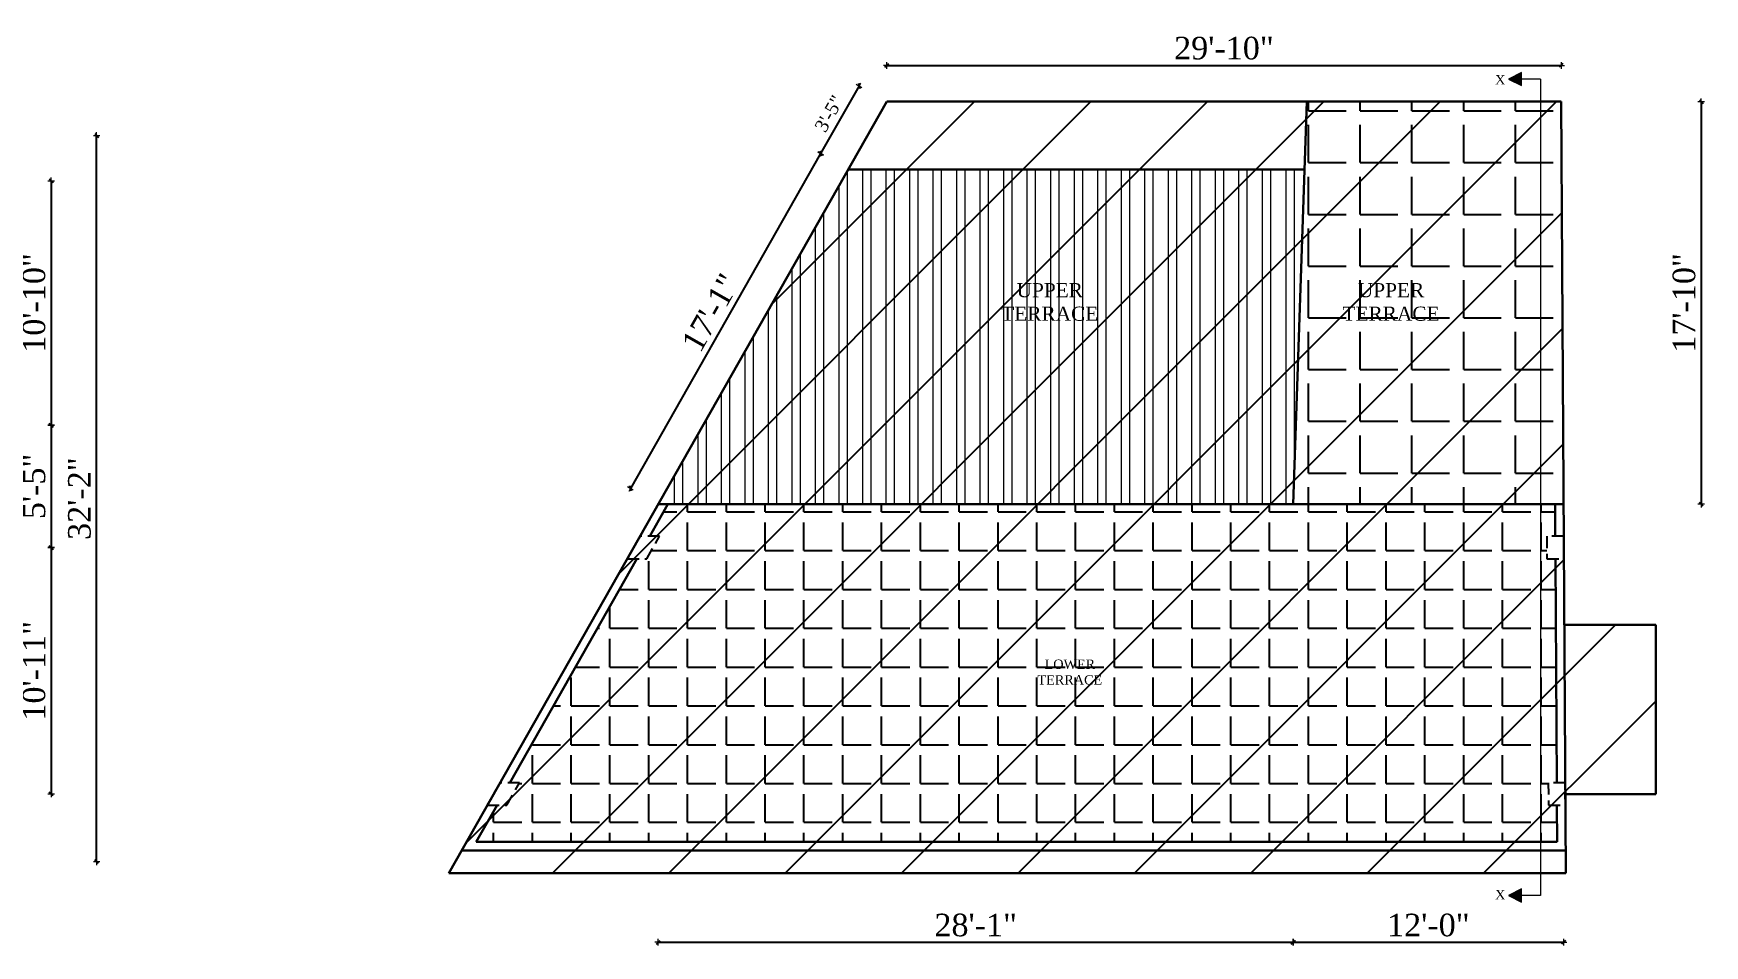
# Model space of a CAD drawing. Header units: inches. Extents: x 2 to 197762, y -33236 to 9.
# Drawn here: x 36714 to 37602, y -14812 to -14327 of the extents above; entities that cross this region are included whole.
import ezdxf

# ---------------------------------------------------------------- set-up
doc = ezdxf.new("R2010")
doc.units = ezdxf.units.IN
doc.header["$LTSCALE"] = 5
doc.header["$MEASUREMENT"] = 0
doc.linetypes.add('HIDDEN', pattern=[0.375, 0.25, -0.125])
doc.layers.add('A-WALL', color=7, linetype='Continuous', lineweight=9)
doc.layers.add('Dimension', color=7, linetype='Continuous', lineweight=18)
doc.layers.add('dim line', color=7, linetype='Continuous', lineweight=15, true_color=0xfab2b2)
doc.layers.add('TEXT', color=6, linetype='Continuous')
doc.layers.add('WALL', color=7, linetype='Continuous')
doc.styles.add('ordinary', font='times.ttf')
doc.dimstyles.new('Copy of 96', dxfattribs={"dimtxt": 7, "dimasz": 4, "dimexe": 0.5, "dimexo": 0.5, "dimgap": 3, "dimtad": 1, "dimdec": 1, "dimzin": 11, "dimdsep": 46, "dimlunit": 4, "dimtxsty": 'ordinary', "dimblk": 'OBLIQUE', "dimcen": 0.09, "dimse1": 1, "dimse2": 1, "dimclrt": 6, "dimazin": 0, "dimtfac": 1, "dimtdec": 1, "dimtix": 1, "dimtmove": 2, "dimatfit": 3, "dimldrblk": 'leader', "dimfxl": 0.5, "dimfxlon": 1, "dimtolj": 1, "dimtzin": 0, "dimarcsym": 0})

# ---------------------------------------------------------------- blocks, each defined once
blk = doc.blocks.new('x-x')
at = {"ltscale": 5}
for points in [[(11364.03, -701.52), (11364.03, -694.51), (11357.15, -698.09)], [(11364.03, -1135.52), (11364.03, -1128.51), (11357.15, -1132.09)]]:
    blk.add_hatch(color=256, dxfattribs=at).paths.add_polyline_path(points)
for p, q in [((11364.03, -694.51), (11357.15, -698.09)), ((11357.15, -698.09), (11364.03, -701.52)), ((11364.03, -701.52), (11364.03, -694.51)), ((11374.13, -698.09), (11364.03, -698.09)), ((11374.13, -698.09), (11374.13, -1132.09)), ((11364.03, -1128.51), (11357.15, -1132.09)), ((11357.15, -1132.09), (11364.03, -1135.52)), ((11364.03, -1135.52), (11364.03, -1128.51)), ((11374.13, -1132.09), (11364.03, -1132.09))]:
    blk.add_line(p, q, dxfattribs=at)
at = {"layer": 'A-WALL', "color": 1, "ltscale": 5}
blk.add_line((11374.13, -1120.09), (11374.13, -1132.09), dxfattribs=at)
at = {"layer": 'TEXT', "style": 'ordinary'}
for p in [(11350.08, -700.97), (11350.08, -1134.1)]:
    blk.add_text('X', height=5, dxfattribs=at).set_placement(p)
blk = doc.blocks.new('oblique')
at = {"color": 0, "lineweight": -2}
blk.add_line((0.25, 0.25), (-0.25, -0.25), dxfattribs=at)
at = {"layer": 'dim line', "lineweight": 9}
for p, q in [((-0.4375, 0), (0.4375, 0)), ((0, 0.4375), (0, -0.4375))]:
    blk.add_line(p, q, dxfattribs=at)
blk = doc.blocks.new('*D445')
at = {"layer": 'A-WALL', "color": 0, "lineweight": -2, "ltscale": 50, "transparency": 16777216}
blk.add_line((36723.23, -14405.59), (36723.23, -14535.59), dxfattribs=at)
at = {"layer": 'Defpoints', "color": 0, "ltscale": 50, "transparency": 16777216}
for p in [(36627.36, -14405.59), (36628.16, -14535.59), (36723.23, -14535.59)]:
    blk.add_point(p, dxfattribs=at)
at = {"layer": 'A-WALL', "color": 0, "lineweight": -2, "ltscale": 50, "transparency": 16777216, "xscale": 4, "yscale": 4, "zscale": 4}
for p, rotation in [((36723.23, -14405.59), 90), ((36723.23, -14535.59), 270)]:
    blk.add_blockref('oblique', p, dxfattribs=dict(at, rotation=rotation))
at = {"layer": 'A-WALL', "color": 6, "ltscale": 50, "transparency": 16777216, "insert": (36714.13, -14470.59), "char_height": 12, "attachment_point": 5, "rotation": 90, "style": 'ordinary'}
blk.add_mtext('\\A1;10\'-10"', dxfattribs=at)
blk = doc.blocks.new('_OBLIQUE')
at = {"color": 0, "linetype": 'ByBlock'}
blk.add_line((-0.5, -0.5), (0.5, 0.5), dxfattribs=at)
blk = doc.blocks.new('leader')
at = {"layer": 'Dimension'}
for p, q in [((0, -4.33), (0, 4.33)), ((-4.42, 0), (4.42, 0))]:
    blk.add_line(p, q, dxfattribs=at)
blk = doc.blocks.new('*D446')
at = {"layer": 'A-WALL', "color": 0, "lineweight": -2, "ltscale": 50, "transparency": 16777216}
blk.add_line((36723.23, -14535.59), (36723.23, -14600.59), dxfattribs=at)
at = {"layer": 'Defpoints', "color": 0, "ltscale": 50, "transparency": 16777216}
for p in [(36628.16, -14535.59), (36628.56, -14600.59), (36723.23, -14600.59)]:
    blk.add_point(p, dxfattribs=at)
at = {"layer": 'A-WALL', "color": 0, "lineweight": -2, "ltscale": 50, "transparency": 16777216, "xscale": 4, "yscale": 4, "zscale": 4}
for p, rotation in [((36723.23, -14535.59), 90), ((36723.23, -14600.59), 270)]:
    blk.add_blockref('oblique', p, dxfattribs=dict(at, rotation=rotation))
at = {"layer": 'A-WALL', "color": 6, "ltscale": 50, "transparency": 16777216, "insert": (36714.13, -14568.09), "char_height": 12, "attachment_point": 5, "rotation": 90, "style": 'ordinary'}
blk.add_mtext('\\A1;5\'-5"', dxfattribs=at)
blk = doc.blocks.new('*D447')
at = {"layer": 'A-WALL', "color": 0, "lineweight": -2, "ltscale": 50, "transparency": 16777216}
blk.add_line((36723.23, -14600.59), (36723.23, -14731.59), dxfattribs=at)
at = {"layer": 'Defpoints', "color": 0, "ltscale": 50, "transparency": 16777216}
for p in [(36628.56, -14600.59), (36629.36, -14731.59), (36723.23, -14731.59)]:
    blk.add_point(p, dxfattribs=at)
at = {"layer": 'A-WALL', "color": 0, "lineweight": -2, "ltscale": 50, "transparency": 16777216, "xscale": 4, "yscale": 4, "zscale": 4}
for p, rotation in [((36723.23, -14600.59), 90), ((36723.23, -14731.59), 270)]:
    blk.add_blockref('oblique', p, dxfattribs=dict(at, rotation=rotation))
at = {"layer": 'A-WALL', "color": 6, "ltscale": 50, "transparency": 16777216, "insert": (36714.13, -14666.09), "char_height": 12, "attachment_point": 5, "rotation": 90, "style": 'ordinary'}
blk.add_mtext('\\A1;10\'-11"', dxfattribs=at)
blk = doc.blocks.new('*D448')
at = {"layer": 'A-WALL', "color": 0, "lineweight": -2, "ltscale": 50, "transparency": 16777216}
blk.add_line((36747.39, -14767.59), (36747.39, -14381.59), dxfattribs=at)
at = {"layer": 'Defpoints', "color": 0, "ltscale": 50, "transparency": 16777216}
for p in [(36627.21, -14381.59), (36747.39, -14381.59), (36629.59, -14767.59)]:
    blk.add_point(p, dxfattribs=at)
at = {"layer": 'A-WALL', "color": 0, "lineweight": -2, "ltscale": 50, "transparency": 16777216, "xscale": 4, "yscale": 4, "zscale": 4}
for p, rotation in [((36747.39, -14381.59), 90), ((36747.39, -14767.59), 270)]:
    blk.add_blockref('oblique', p, dxfattribs=dict(at, rotation=rotation))
at = {"layer": 'A-WALL', "color": 6, "ltscale": 50, "transparency": 16777216, "insert": (36738.28, -14574.59), "char_height": 12, "attachment_point": 5, "rotation": 90, "style": 'ordinary'}
blk.add_mtext('\\A1;32\'-2"', dxfattribs=at)
blk = doc.blocks.new('*D494')
at = {"layer": 'A-WALL', "color": 0, "lineweight": -2, "ltscale": 50, "transparency": 16777216}
blk.add_line((37167.39, -14344.32), (37525.73, -14344.32), dxfattribs=at)
at = {"layer": 'Defpoints', "color": 0, "ltscale": 50, "transparency": 16777216}
for p in [(37525.73, -14344.32), (37167.39, -14363.59), (37525.73, -14363.59)]:
    blk.add_point(p, dxfattribs=at)
at = {"layer": 'A-WALL', "color": 0, "lineweight": -2, "ltscale": 50, "transparency": 16777216, "xscale": 4, "yscale": 4, "zscale": 4, "rotation": 180}
blk.add_blockref('oblique', (37167.39, -14344.32), dxfattribs=at)
at = {"layer": 'A-WALL', "color": 0, "lineweight": -2, "ltscale": 50, "transparency": 16777216, "xscale": 4, "yscale": 4, "zscale": 4}
blk.add_blockref('oblique', (37525.73, -14344.32), dxfattribs=at)
at = {"layer": 'A-WALL', "color": 6, "ltscale": 50, "transparency": 16777216, "insert": (37346.56, -14335.2), "char_height": 12, "attachment_point": 5, "style": 'ordinary'}
blk.add_mtext('\\A1;29\'-10"', dxfattribs=at)
blk = doc.blocks.new('*D495')
at = {"layer": 'A-WALL', "color": 0, "lineweight": -2, "ltscale": 50, "transparency": 16777216}
blk.add_line((37600.26, -14363.59), (37600.26, -14577.59), dxfattribs=at)
at = {"layer": 'Defpoints', "color": 0, "ltscale": 50, "transparency": 16777216}
for p in [(37525.73, -14363.59), (37527.05, -14577.59), (37600.26, -14577.59)]:
    blk.add_point(p, dxfattribs=at)
at = {"layer": 'A-WALL', "color": 0, "lineweight": -2, "ltscale": 50, "transparency": 16777216, "xscale": 4, "yscale": 4, "zscale": 4}
for p, rotation in [((37600.26, -14363.59), 90), ((37600.26, -14577.59), 270)]:
    blk.add_blockref('oblique', p, dxfattribs=dict(at, rotation=rotation))
at = {"layer": 'A-WALL', "color": 6, "ltscale": 50, "transparency": 16777216, "insert": (37591.14, -14470.59), "char_height": 12, "attachment_point": 5, "rotation": 90, "style": 'ordinary'}
blk.add_mtext('\\A1;17\'-10"', dxfattribs=at)
blk = doc.blocks.new('*D496')
at = {"layer": 'A-WALL', "color": 0, "lineweight": -2, "ltscale": 50, "transparency": 16777216}
blk.add_line((37152.62, -14355.2), (37132.18, -14391.2), dxfattribs=at)
at = {"layer": 'Defpoints', "color": 0, "ltscale": 50, "transparency": 16777216}
for p in [(37167.39, -14363.59), (37132.18, -14391.2), (37146.95, -14399.59)]:
    blk.add_point(p, dxfattribs=at)
at = {"layer": 'A-WALL', "color": 0, "lineweight": -2, "ltscale": 50, "transparency": 16777216, "xscale": 4, "yscale": 4, "zscale": 4}
for p, rotation in [((37152.62, -14355.2), 60.41148549426654), ((37132.18, -14391.2), 240.4114854942665)]:
    blk.add_blockref('oblique', p, dxfattribs=dict(at, rotation=rotation))
at = {"layer": 'A-WALL', "color": 6, "ltscale": 50, "transparency": 16777216, "insert": (37136.7, -14369.96), "char_height": 7, "attachment_point": 5, "rotation": 60.41149, "style": 'ordinary'}
blk.add_mtext('\\A1;3\'-5"', dxfattribs=at)
blk = doc.blocks.new('*D497')
at = {"layer": 'A-WALL', "color": 0, "lineweight": -2, "ltscale": 50, "transparency": 16777216}
blk.add_line((37132.18, -14391.2), (37031.11, -14569.2), dxfattribs=at)
at = {"layer": 'Defpoints', "color": 0, "ltscale": 50, "transparency": 16777216}
for p in [(37146.95, -14399.59), (37031.11, -14569.2), (37045.88, -14577.59)]:
    blk.add_point(p, dxfattribs=at)
at = {"layer": 'A-WALL', "color": 0, "lineweight": -2, "ltscale": 50, "transparency": 16777216, "xscale": 4, "yscale": 4, "zscale": 4}
for p, rotation in [((37132.18, -14391.2), 60.41148549434321), ((37031.11, -14569.2), 240.4114854943433)]:
    blk.add_blockref('oblique', p, dxfattribs=dict(at, rotation=rotation))
at = {"layer": 'A-WALL', "color": 6, "ltscale": 50, "transparency": 16777216, "insert": (37073.72, -14475.7), "char_height": 12, "attachment_point": 5, "rotation": 60.41149, "style": 'ordinary'}
blk.add_mtext('\\A1;17\'-1"', dxfattribs=at)
blk = doc.blocks.new('*D498')
at = {"layer": 'A-WALL', "color": 0, "lineweight": -2, "ltscale": 50, "transparency": 16777216}
blk.add_line((37045.88, -14810.4), (37383.36, -14810.4), dxfattribs=at)
at = {"layer": 'Defpoints', "color": 0, "ltscale": 50, "transparency": 16777216}
for p in [(37045.88, -14577.59), (37383.36, -14577.59), (37383.36, -14810.4)]:
    blk.add_point(p, dxfattribs=at)
at = {"layer": 'A-WALL', "color": 0, "lineweight": -2, "ltscale": 50, "transparency": 16777216, "xscale": 4, "yscale": 4, "zscale": 4, "rotation": 180}
blk.add_blockref('oblique', (37045.88, -14810.4), dxfattribs=at)
at = {"layer": 'A-WALL', "color": 0, "lineweight": -2, "ltscale": 50, "transparency": 16777216, "xscale": 4, "yscale": 4, "zscale": 4}
blk.add_blockref('oblique', (37383.36, -14810.4), dxfattribs=at)
at = {"layer": 'A-WALL', "color": 6, "ltscale": 50, "transparency": 16777216, "insert": (37214.62, -14801.29), "char_height": 12, "attachment_point": 5, "style": 'ordinary'}
blk.add_mtext('\\A1;28\'-1"', dxfattribs=at)
blk = doc.blocks.new('*D499')
at = {"layer": 'A-WALL', "color": 0, "lineweight": -2, "ltscale": 50, "transparency": 16777216}
blk.add_line((37383.36, -14810.4), (37527.05, -14810.4), dxfattribs=at)
at = {"layer": 'Defpoints', "color": 0, "ltscale": 50, "transparency": 16777216}
for p in [(37383.36, -14577.59), (37527.05, -14577.59), (37527.05, -14810.4)]:
    blk.add_point(p, dxfattribs=at)
at = {"layer": 'A-WALL', "color": 0, "lineweight": -2, "ltscale": 50, "transparency": 16777216, "xscale": 4, "yscale": 4, "zscale": 4, "rotation": 180}
blk.add_blockref('oblique', (37383.36, -14810.4), dxfattribs=at)
at = {"layer": 'A-WALL', "color": 0, "lineweight": -2, "ltscale": 50, "transparency": 16777216, "xscale": 4, "yscale": 4, "zscale": 4}
blk.add_blockref('oblique', (37527.05, -14810.4), dxfattribs=at)
at = {"layer": 'A-WALL', "color": 6, "ltscale": 50, "transparency": 16777216, "insert": (37455.21, -14801.29), "char_height": 12, "attachment_point": 5, "style": 'ordinary'}
blk.add_mtext('\\A1;12\'-0"', dxfattribs=at)

msp = doc.modelspace()

# ---------------------------------------------------------------- hatches: boundary and pattern name
at = {"layer": 'A-WALL', "ltscale": 5}
h = msp.add_hatch(dxfattribs=at)
h.set_pattern_fill('STEEL', color=254, scale=100, angle=45, style=0)
h.set_pattern_definition([(90, (23283.96, -13653.5), (-12.5, 3e-15), []), (90, (23279.54, -13649.08), (-12.5, 3e-15), [])])
h.paths.add_polyline_path([(37228.8, -14458.11), (37282.41, -14458.11), (37282.41, -14482.03), (37228.8, -14482.03)], flags=24)
h.paths.add_polyline_path([(37389.33, -14399.59), (37146.95, -14399.59), (37045.88, -14577.59), (37383.36, -14577.59)])
at = {"layer": 'WALL', "linetype": 'ByBlock', "ltscale": 5, "true_color": 0xf8991e}
h = msp.add_hatch(dxfattribs=at)
h.set_pattern_fill('ANSI31', color=30, scale=350)
h.set_pattern_definition([(45, (28671.218, -11460.087), (-30.93592, 30.93592), [])])
h.paths.add_polyline_path([(36934.59, -14773.59), (37167.39, -14363.59), (37525.84, -14363.59), (37527.44, -14641.59), (37576.03, -14641.59), (37576.03, -14731.59), (37528.03, -14731.59), (37528.25, -14773.59)])
h = msp.add_hatch(dxfattribs=at)
h.set_pattern_fill('ANGLE', color=30, scale=100)
h.set_pattern_definition([(0, (23283.96, -13653.5), (0, 27.5), [20, -7.5]), (90, (23283.96, -13653.5), (-27.5, 2e-15), [20, -7.5])])
h.paths.add_polyline_path([(37525.73, -14363.59), (37390.54, -14363.59), (37383.36, -14577.59), (37527.05, -14577.59)])
h.paths.add_polyline_path([(37408.23, -14484.26), (37462.43, -14484.26), (37462.43, -14455.74), (37408.23, -14455.74)], flags=24)
h = msp.add_hatch(dxfattribs=at)
h.set_pattern_fill('ANGLE', color=30, scale=75)
h.set_pattern_definition([(0, (23283.96, -13653.5), (0, 20.625), [15, -5.625]), (90, (23283.96, -13653.5), (-20.625, 1e-15), [15, -5.625])])
h.paths.add_polyline_path([(37039.77, -14606.59), (37034.59, -14606.59), (36967.02, -14725.59), (36972.2, -14725.59), (36965.38, -14737.59), (36960.21, -14737.59), (36949.13, -14757.09), (37523.65, -14757.09), (37523.53, -14737.59), (37519.03, -14737.59), (37518.96, -14725.59), (37523.46, -14725.59), (37522.73, -14606.59), (37518.23, -14606.59), (37518.15, -14594.59), (37522.65, -14594.59), (37522.55, -14577.59), (37051.06, -14577.59), (37041.4, -14594.59), (37046.58, -14594.59)])
h.paths.add_polyline_path([(37246.79, -14658.82), (37282.53, -14658.82), (37282.53, -14674.77), (37246.79, -14674.76)], flags=24)

# ---------------------------------------------------------------- linework, layer by layer
at = {"layer": 'A-WALL', "lineweight": 30}
for p, q in [((36934.59, -14773.59), (37167.39, -14363.59)), ((37525.73, -14363.59), (37167.39, -14363.59)), ((37390.54, -14363.59), (37383.36, -14577.59)), ((37528.25, -14773.59), (37525.73, -14363.59)), ((37146.95, -14399.59), (37389.33, -14399.59)), ((37041.4, -14594.59), (37051.06, -14577.59)), ((37527.05, -14577.59), (37045.88, -14577.59)), ((37522.65, -14594.59), (37522.55, -14577.59)), ((36967.02, -14725.59), (37034.59, -14606.59)), ((37523.46, -14725.59), (37522.73, -14606.59)), ((37576.03, -14641.59), (37527.44, -14641.59)), ((37576.03, -14731.59), (37576.03, -14641.59)), ((37528.03, -14731.59), (37576.03, -14731.59)), ((36949.13, -14757.09), (36960.21, -14737.59)), ((37523.65, -14757.09), (37523.53, -14737.59)), ((36941.4, -14761.59), (37528.18, -14761.59)), ((36949.13, -14757.09), (37523.65, -14757.09)), ((36934.59, -14773.59), (37528.25, -14773.59))]:
    msp.add_line(p, q, dxfattribs=at)
at = {"layer": 'WALL', "color": 2, "linetype": 'HIDDEN', "ltscale": 5}
for points in [[(37029.42, -14606.59), (37039.77, -14606.59), (37046.58, -14594.59), (37036.23, -14594.59)], [(37518.15, -14594.59), (37518.23, -14606.59), (37527.23, -14606.59), (37527.15, -14594.59)], [(36955.03, -14737.59), (36965.38, -14737.59), (36972.2, -14725.59), (36961.85, -14725.59)], [(37518.96, -14725.59), (37519.03, -14737.59), (37528.03, -14737.59), (37527.96, -14725.59)]]:
    msp.add_lwpolyline(points, close=True, dxfattribs=at)

# ---------------------------------------------------------------- block references
at = {"layer": 'A-WALL', "color": 1}
msp.add_blockref('x-x', (26140.62, -13653.5), dxfattribs=at)

# ---------------------------------------------------------------- texts
at = {"layer": 'TEXT', "attachment_point": 8, "rotation": 359.99961, "style": 'ordinary'}
for s, insert, char_height in [('UPPER\\PTERRACE', (37253.98, -14480.15), 7.5), ('UPPER\\PTERRACE', (37435.37, -14480.15), 7.5), ('LOWER\\PTERRACE', (37264.66, -14673.52), 5)]:
    msp.add_mtext_dynamic_manual_height_columns(s, width=101.5687, gutter_width=1720.72, heights=[0], dxfattribs=dict(at, insert=insert, char_height=char_height))

# ---------------------------------------------------------------- dimensions: what is measured, and where the dimension line sits
at = {"layer": 'A-WALL', "ltscale": 50}
for base, p1, p2, picture, middle in [((37525.73, -14344.32), (37167.39, -14363.59), (37525.73, -14363.59), '*D494', (37346.56, -14335.2)), ((37383.36, -14810.4), (37045.88, -14577.59), (37383.36, -14577.59), '*D498', (37214.62, -14801.29)), ((37527.05, -14810.4), (37383.36, -14577.59), (37527.05, -14577.59), '*D499', (37455.21, -14801.29))]:
    dim = msp.add_linear_dim(base=base, p1=p1, p2=p2, dimstyle='Copy of 96', override={"dimtxt": 12, "dimdec": 0, "dimblk": 'oblique', "dimtdec": 0, "dimarcsym": 1}, dxfattribs=at)
    dim.commit()
    dim.dimension.update_dxf_attribs({"geometry": picture, "text_midpoint": middle})
dim = msp.add_aligned_dim(p1=(37167.39, -14363.59), p2=(37146.95, -14399.59), distance=-16.99, dimstyle='Copy of 96', override={"dimdec": 0, "dimblk": 'oblique', "dimtdec": 0, "dimarcsym": 1}, dxfattribs=at)
dim.commit()
dim.dimension.update_dxf_attribs({"geometry": '*D496', "text_midpoint": (37136.7, -14369.96)})
for base, p1, p2, angle, picture, middle in [((37600.26, -14577.59), (37525.73, -14363.59), (37527.05, -14577.59), 90, '*D495', (37591.14, -14470.59)), ((36747.39, -14381.59), (36629.59, -14767.59), (36627.21, -14381.59), 90, '*D448', (36738.28, -14574.59)), ((37031.11, -14569.2), (37146.95, -14399.59), (37045.88, -14577.59), 60.41149, '*D497', (37073.72, -14475.7)), ((36723.23, -14535.59), (36627.36, -14405.59), (36628.16, -14535.59), 90, '*D445', (36714.13, -14470.59)), ((36723.23, -14600.59), (36628.16, -14535.59), (36628.56, -14600.59), 90, '*D446', (36714.13, -14568.09)), ((36723.23, -14731.59), (36628.56, -14600.59), (36629.36, -14731.59), 90, '*D447', (36714.13, -14666.09))]:
    dim = msp.add_linear_dim(base=base, p1=p1, p2=p2, angle=angle, dimstyle='Copy of 96', override={"dimtxt": 12, "dimdec": 0, "dimblk": 'oblique', "dimtdec": 0, "dimarcsym": 1}, dxfattribs=at)
    dim.commit()
    dim.dimension.update_dxf_attribs({"geometry": picture, "text_midpoint": middle})

doc.saveas('drawing.dxf')
